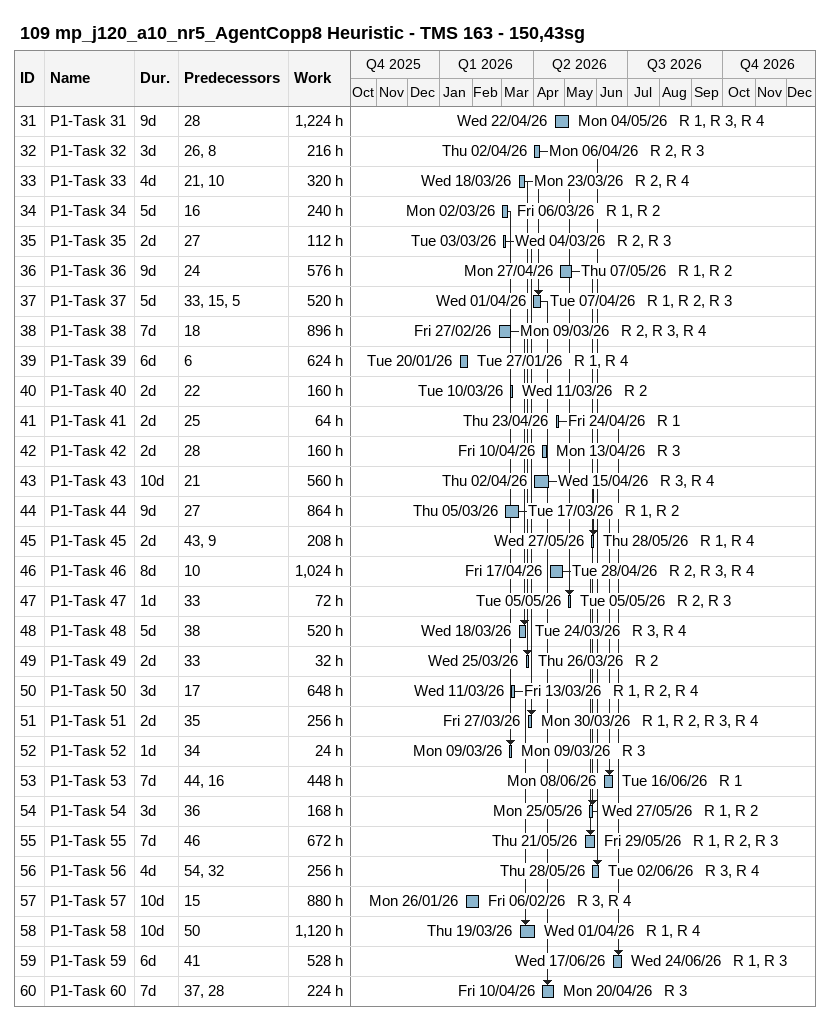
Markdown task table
109 mp_j120_a10_nr5_AgentCopp8 Heuristic - TMS 163 - 150,43sg

| ID | Task | Duration | Start | Finish | Predecessors | Resources | Work (h) |
|---|---|---|---|---|---|---|---|
| 31 | P1-Task 31 | 9d | 2026-04-22 | 2026-05-04 | 28 | R 1, R 3, R 4 | 1224 |
| 32 | P1-Task 32 | 3d | 2026-04-02 | 2026-04-06 | 26, 8 | R 2, R 3 | 216 |
| 33 | P1-Task 33 | 4d | 2026-03-18 | 2026-03-23 | 21, 10 | R 2, R 4 | 320 |
| 34 | P1-Task 34 | 5d | 2026-03-02 | 2026-03-06 | 16 | R 1, R 2 | 240 |
| 35 | P1-Task 35 | 2d | 2026-03-03 | 2026-03-04 | 27 | R 2, R 3 | 112 |
| 36 | P1-Task 36 | 9d | 2026-04-27 | 2026-05-07 | 24 | R 1, R 2 | 576 |
| 37 | P1-Task 37 | 5d | 2026-04-01 | 2026-04-07 | 33, 15, 5 | R 1, R 2, R 3 | 520 |
| 38 | P1-Task 38 | 7d | 2026-02-27 | 2026-03-09 | 18 | R 2, R 3, R 4 | 896 |
| 39 | P1-Task 39 | 6d | 2026-01-20 | 2026-01-27 | 6 | R 1, R 4 | 624 |
| 40 | P1-Task 40 | 2d | 2026-03-10 | 2026-03-11 | 22 | R 2 | 160 |
| 41 | P1-Task 41 | 2d | 2026-04-23 | 2026-04-24 | 25 | R 1 | 64 |
| 42 | P1-Task 42 | 2d | 2026-04-10 | 2026-04-13 | 28 | R 3 | 160 |
| 43 | P1-Task 43 | 10d | 2026-04-02 | 2026-04-15 | 21 | R 3, R 4 | 560 |
| 44 | P1-Task 44 | 9d | 2026-03-05 | 2026-03-17 | 27 | R 1, R 2 | 864 |
| 45 | P1-Task 45 | 2d | 2026-05-27 | 2026-05-28 | 43, 9 | R 1, R 4 | 208 |
| 46 | P1-Task 46 | 8d | 2026-04-17 | 2026-04-28 | 10 | R 2, R 3, R 4 | 1024 |
| 47 | P1-Task 47 | 1d | 2026-05-05 | 2026-05-05 | 33 | R 2, R 3 | 72 |
| 48 | P1-Task 48 | 5d | 2026-03-18 | 2026-03-24 | 38 | R 3, R 4 | 520 |
| 49 | P1-Task 49 | 2d | 2026-03-25 | 2026-03-26 | 33 | R 2 | 32 |
| 50 | P1-Task 50 | 3d | 2026-03-11 | 2026-03-13 | 17 | R 1, R 2, R 4 | 648 |
| 51 | P1-Task 51 | 2d | 2026-03-27 | 2026-03-30 | 35 | R 1, R 2, R 3, R 4 | 256 |
| 52 | P1-Task 52 | 1d | 2026-03-09 | 2026-03-09 | 34 | R 3 | 24 |
| 53 | P1-Task 53 | 7d | 2026-06-08 | 2026-06-16 | 44, 16 | R 1 | 448 |
| 54 | P1-Task 54 | 3d | 2026-05-25 | 2026-05-27 | 36 | R 1, R 2 | 168 |
| 55 | P1-Task 55 | 7d | 2026-05-21 | 2026-05-29 | 46 | R 1, R 2, R 3 | 672 |
| 56 | P1-Task 56 | 4d | 2026-05-28 | 2026-06-02 | 54, 32 | R 3, R 4 | 256 |
| 57 | P1-Task 57 | 10d | 2026-01-26 | 2026-02-06 | 15 | R 3, R 4 | 880 |
| 58 | P1-Task 58 | 10d | 2026-03-19 | 2026-04-01 | 50 | R 1, R 4 | 1120 |
| 59 | P1-Task 59 | 6d | 2026-06-17 | 2026-06-24 | 41 | R 1, R 3 | 528 |
| 60 | P1-Task 60 | 7d | 2026-04-10 | 2026-04-20 | 37, 28 | R 3 | 224 |
